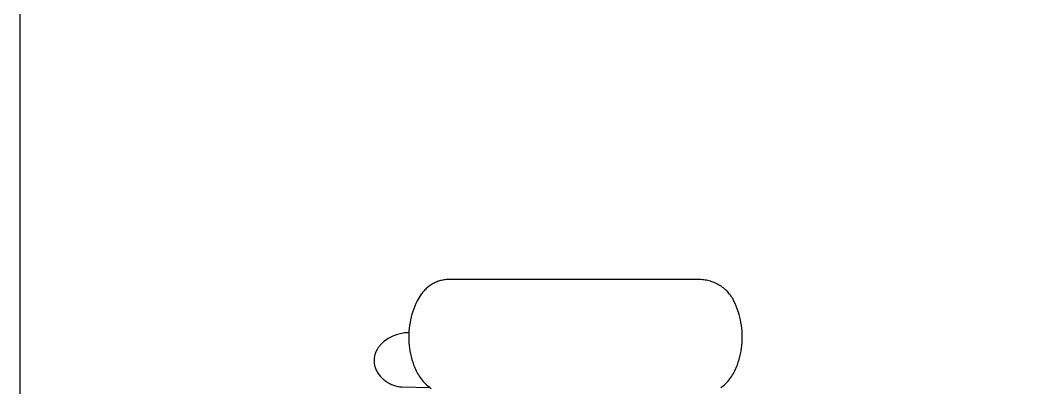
# Model space of a CAD drawing. Header units: inches. Extents: x 4 to 2210, y 3 to 2073.
# Drawn here: x 1142.58 to 1168.3, y 1888.62 to 1898.02 of the extents above; entities that cross this region are included whole.
import ezdxf

# ---------------------------------------------------------------- set-up
doc = ezdxf.new("R2010")
doc.units = ezdxf.units.IN
doc.header["$MEASUREMENT"] = 0
doc.layers.add('Planon_construction', color=253, linetype='Continuous')
doc.layers.add('Planon_workspace', color=210, linetype='Continuous')

# ---------------------------------------------------------------- blocks, each defined once
blk = doc.blocks.new('8 person table')
at = {"layer": 'Planon_construction'}
for p, q in [((-622.52, -725.05, 0), (-622.97, -725.42, 0)), ((-622.05, -724.69, 0), (-622.52, -725.05, 0)), ((-621.57, -724.35, 0), (-622.05, -724.69, 0)), ((-621.09, -724.03, 0), (-621.57, -724.35, 0)), ((-620.59, -723.72, 0), (-621.09, -724.03, 0)), ((-620.08, -723.43, 0), (-620.59, -723.72, 0)), ((-619.56, -723.16, 0), (-620.08, -723.43, 0)), ((-619.03, -722.91, 0), (-619.56, -723.16, 0)), ((-618.5, -722.67, 0), (-619.03, -722.91, 0)), ((-617.95, -722.45, 0), (-618.5, -722.67, 0)), ((-617.4, -722.25, 0), (-617.95, -722.45, 0)), ((-616.84, -722.07, 0), (-617.4, -722.25, 0)), ((-616.28, -721.91, 0), (-616.84, -722.07, 0)), ((-615.71, -721.76, 0), (-616.28, -721.91, 0)), ((-615.14, -721.64, 0), (-615.71, -721.76, 0)), ((-614.56, -721.54, 0), (-615.14, -721.64, 0)), ((-613.98, -721.45, 0), (-614.56, -721.54, 0)), ((-613.4, -721.38, 0), (-613.98, -721.45, 0)), ((-612.82, -721.34, 0), (-613.4, -721.38, 0)), ((-612.23, -721.31, 0), (-612.82, -721.34, 0)), ((-483.77, -721.36, 0), (-612.23, -721.31, 0)), ((-483.07, -721.39, 0), (-483.77, -721.36, 0)), ((-482.37, -721.44, 0), (-483.07, -721.39, 0)), ((-481.67, -721.51, 0), (-482.37, -721.44, 0)), ((-480.97, -721.61, 0), (-481.67, -721.51, 0)), ((-480.28, -721.73, 0), (-480.97, -721.61, 0)), ((-479.6, -721.88, 0), (-480.28, -721.73, 0)), ((-478.92, -722.04, 0), (-479.6, -721.88, 0)), ((-478.24, -722.24, 0), (-478.92, -722.04, 0)), ((-477.58, -722.45, 0), (-478.24, -722.24, 0)), ((-476.92, -722.69, 0), (-477.58, -722.45, 0)), ((-476.27, -722.95, 0), (-476.92, -722.69, 0)), ((-475.63, -723.23, 0), (-476.27, -722.95, 0)), ((-474.99, -723.54, 0), (-475.63, -723.23, 0)), ((-474.37, -723.87, 0), (-474.99, -723.54, 0)), ((-473.77, -724.21, 0), (-474.37, -723.87, 0)), ((-473.17, -724.58, 0), (-473.77, -724.21, 0)), ((-472.59, -724.97, 0), (-473.17, -724.58, 0)), ((-472.02, -725.38, 0), (-472.59, -724.97, 0)), ((-626.1, -728.89, 0), (-628.25, -732.27, 0)), ((-625.76, -728.41, 0), (-626.1, -728.89, 0)), ((-625.41, -727.94, 0), (-625.76, -728.41, 0)), ((-625.04, -727.49, 0), (-625.41, -727.94, 0)), ((-624.65, -727.05, 0), (-625.04, -727.49, 0)), ((-624.25, -726.62, 0), (-624.65, -727.05, 0)), ((-623.84, -726.2, 0), (-624.25, -726.62, 0)), ((-623.41, -725.8, 0), (-623.84, -726.2, 0)), ((-622.97, -725.42, 0), (-623.41, -725.8, 0)), ((-471.46, -725.81, 0), (-472.02, -725.38, 0)), ((-470.92, -726.26, 0), (-471.46, -725.81, 0)), ((-470.4, -726.73, 0), (-470.92, -726.26, 0)), ((-469.89, -727.21, 0), (-470.4, -726.73, 0)), ((-469.4, -727.71, 0), (-469.89, -727.21, 0)), ((-468.93, -728.23, 0), (-469.4, -727.71, 0)), ((-468.47, -728.76, 0), (-468.93, -728.23, 0)), ((-468.04, -729.31, 0), (-468.47, -728.76, 0)), ((-467.62, -729.88, 0), (-468.04, -729.31, 0)), ((-467.23, -730.45, 0), (-467.62, -729.88, 0)), ((-629.43, -734.94, 0), (-629.96, -736.3, 0)), ((-628.86, -733.59, 0), (-629.43, -734.94, 0)), ((-628.25, -732.27, 0), (-628.86, -733.59, 0)), ((-466.85, -731.05, 0), (-467.23, -730.45, 0)), ((-466.19, -732.34, 0), (-466.85, -731.05, 0)), ((-465.58, -733.67, 0), (-466.19, -732.34, 0)), ((-465.01, -735.01, 0), (-465.58, -733.67, 0)), ((-464.49, -736.37, 0), (-465.01, -735.01, 0)), ((-631.24, -740.48, 0), (-631.57, -741.91, 0)), ((-630.86, -739.07, 0), (-631.24, -740.48, 0)), ((-630.43, -737.68, 0), (-630.86, -739.07, 0)), ((-629.96, -736.3, 0), (-630.43, -737.68, 0)), ((-464.02, -737.74, 0), (-464.49, -736.37, 0)), ((-463.59, -739.14, 0), (-464.02, -737.74, 0)), ((-463.22, -740.54, 0), (-463.59, -739.14, 0)), ((-462.89, -741.96, 0), (-463.22, -740.54, 0)), ((-632.08, -744.78, 0), (-632.26, -746.23, 0)), ((-631.85, -743.34, 0), (-632.08, -744.78, 0)), ((-631.57, -741.91, 0), (-631.85, -743.34, 0)), ((-462.61, -743.39, 0), (-462.89, -741.96, 0)), ((-462.38, -744.83, 0), (-462.61, -743.39, 0)), ((-462.21, -746.28, 0), (-462.38, -744.83, 0)), ((-641.71, -750.83, 0), (-642.37, -751.18, 0)), ((-641.04, -750.51, 0), (-641.71, -750.83, 0)), ((-640.37, -750.2, 0), (-641.04, -750.51, 0)), ((-639.68, -749.93, 0), (-640.37, -750.2, 0)), ((-638.98, -749.67, 0), (-639.68, -749.93, 0)), ((-638.28, -749.44, 0), (-638.98, -749.67, 0)), ((-637.57, -749.24, 0), (-638.28, -749.44, 0)), ((-636.85, -749.06, 0), (-637.57, -749.24, 0)), ((-636.12, -748.9, 0), (-636.85, -749.06, 0)), ((-635.39, -748.77, 0), (-636.12, -748.9, 0)), ((-634.66, -748.66, 0), (-635.39, -748.77, 0)), ((-633.92, -748.58, 0), (-634.66, -748.66, 0)), ((-633.18, -748.53, 0), (-633.92, -748.58, 0)), ((-632.44, -748.5, 0), (-633.18, -748.53, 0)), ((-632.47, -749.14, 0), (-632.5, -750.6, 0)), ((-632.5, -750.6, 0), (-632.48, -752.06, 0)), ((-632.39, -747.69, 0), (-632.47, -749.14, 0)), ((-632.26, -746.23, 0), (-632.39, -747.69, 0)), ((-462.08, -747.73, 0), (-462.21, -746.28, 0)), ((-462, -749.18, 0), (-462.08, -747.73, 0)), ((-461.97, -750.64, 0), (-462, -749.18, 0)), ((-462, -752.1, 0), (-461.97, -750.64, 0)), ((-648.05, -756.03, 0), (-648.29, -756.39, 0)), ((-647.79, -755.67, 0), (-648.05, -756.03, 0)), ((-647.52, -755.32, 0), (-647.79, -755.67, 0)), ((-647.24, -754.98, 0), (-647.52, -755.32, 0)), ((-646.95, -754.65, 0), (-647.24, -754.98, 0)), ((-646.64, -754.33, 0), (-646.95, -754.65, 0)), ((-646.33, -754.02, 0), (-646.64, -754.33, 0)), ((-646.01, -753.72, 0), (-646.33, -754.02, 0)), ((-645.44, -753.24, 0), (-646.01, -753.72, 0)), ((-644.85, -752.79, 0), (-645.44, -753.24, 0)), ((-644.25, -752.35, 0), (-644.85, -752.79, 0)), ((-643.64, -751.94, 0), (-644.25, -752.35, 0)), ((-643.01, -751.55, 0), (-643.64, -751.94, 0)), ((-642.37, -751.18, 0), (-643.01, -751.55, 0)), ((-632.48, -752.06, 0), (-632.4, -753.52, 0)), ((-632.4, -753.52, 0), (-632.28, -754.98, 0)), ((-632.28, -754.98, 0), (-632.11, -756.43, 0)), ((-462.37, -756.45, 0), (-462.2, -755, 0)), ((-462.2, -755, 0), (-462.07, -753.55, 0)), ((-462.07, -753.55, 0), (-462, -752.1, 0)), ((-650.11, -760.98, 0), (-650.16, -761.35, 0)), ((-650.04, -760.61, 0), (-650.11, -760.98, 0)), ((-649.96, -760.24, 0), (-650.04, -760.61, 0)), ((-649.86, -759.88, 0), (-649.96, -760.24, 0)), ((-649.76, -759.52, 0), (-649.86, -759.88, 0)), ((-649.64, -759.16, 0), (-649.76, -759.52, 0)), ((-649.49, -758.75, 0), (-649.64, -759.16, 0)), ((-649.32, -758.34, 0), (-649.49, -758.75, 0)), ((-649.14, -757.94, 0), (-649.32, -758.34, 0)), ((-648.95, -757.54, 0), (-649.14, -757.94, 0)), ((-648.74, -757.15, 0), (-648.95, -757.54, 0)), ((-648.52, -756.77, 0), (-648.74, -757.15, 0)), ((-648.29, -756.39, 0), (-648.52, -756.77, 0)), ((-632.11, -756.43, 0), (-631.88, -757.87, 0)), ((-631.88, -757.87, 0), (-631.61, -759.3, 0)), ((-631.61, -759.3, 0), (-631.28, -760.73, 0)), ((-631.28, -760.73, 0), (-630.91, -762.14, 0)), ((-463.57, -762.14, 0), (-463.19, -760.74, 0)), ((-463.19, -760.74, 0), (-462.87, -759.32, 0)), ((-462.87, -759.32, 0), (-462.6, -757.89, 0)), ((-462.6, -757.89, 0), (-462.37, -756.45, 0)), ((-650.26, -762.47, 0), (-650.27, -762.85, 0)), ((-650.27, -762.85, 0), (-650.26, -763.23, 0)), ((-650.24, -762.1, 0), (-650.26, -762.47, 0)), ((-650.26, -763.23, 0), (-650.24, -763.6, 0)), ((-650.21, -761.72, 0), (-650.24, -762.1, 0)), ((-650.24, -763.6, 0), (-650.21, -763.98, 0)), ((-650.16, -761.35, 0), (-650.21, -761.72, 0)), ((-650.21, -763.98, 0), (-650.17, -764.35, 0)), ((-650.17, -764.35, 0), (-650.11, -764.72, 0)), ((-650.11, -764.72, 0), (-650.05, -765.09, 0)), ((-650.05, -765.09, 0), (-649.97, -765.46, 0)), ((-649.97, -765.46, 0), (-649.87, -765.83, 0)), ((-649.87, -765.83, 0), (-649.77, -766.19, 0)), ((-649.77, -766.19, 0), (-649.65, -766.54, 0)), ((-630.91, -762.14, 0), (-630.48, -763.53, 0)), ((-630.48, -763.53, 0), (-630.01, -764.92, 0)), ((-630.01, -764.92, 0), (-629.74, -765.69, 0)), ((-629.74, -765.69, 0), (-629.44, -766.46, 0)), ((-465.03, -766.46, 0), (-464.73, -765.69, 0)), ((-464.73, -765.69, 0), (-464.46, -764.92, 0)), ((-464.46, -764.92, 0), (-463.99, -763.54, 0)), ((-463.99, -763.54, 0), (-463.57, -762.14, 0)), ((-649.65, -766.54, 0), (-649.52, -766.9, 0)), ((-649.48, -767.01, 0), (-649.24, -767.51, 0)), ((-649.24, -767.51, 0), (-648.98, -767.99, 0)), ((-648.98, -767.99, 0), (-648.7, -768.47, 0)), ((-648.7, -768.47, 0), (-648.41, -768.94, 0)), ((-648.41, -768.94, 0), (-648.1, -769.4, 0)), ((-648.1, -769.4, 0), (-647.78, -769.85, 0)), ((-647.78, -769.85, 0), (-647.44, -770.28, 0)), ((-647.44, -770.28, 0), (-647.08, -770.7, 0)), ((-647.08, -770.7, 0), (-646.72, -771.12, 0)), ((-646.72, -771.12, 0), (-646.33, -771.52, 0)), ((-629.44, -766.46, 0), (-629.12, -767.21, 0)), ((-629.12, -767.21, 0), (-628.77, -767.95, 0)), ((-628.77, -767.95, 0), (-628.4, -768.68, 0)), ((-628.4, -768.68, 0), (-628, -769.4, 0)), ((-628, -769.4, 0), (-627.58, -770.1, 0)), ((-627.58, -770.1, 0), (-627.13, -770.79, 0)), ((-627.13, -770.79, 0), (-626.66, -771.47, 0)), ((-626.66, -771.47, 0), (-626.17, -772.12, 0)), ((-468.3, -772.12, 0), (-467.81, -771.47, 0)), ((-467.81, -771.47, 0), (-467.34, -770.79, 0)), ((-467.34, -770.79, 0), (-466.9, -770.1, 0)), ((-466.9, -770.1, 0), (-466.48, -769.4, 0)), ((-466.48, -769.4, 0), (-466.08, -768.68, 0)), ((-466.08, -768.68, 0), (-465.7, -767.95, 0)), ((-465.7, -767.95, 0), (-465.35, -767.21, 0)), ((-465.35, -767.21, 0), (-465.03, -766.46, 0)), ((-646.33, -771.52, 0), (-645.94, -771.9, 0)), ((-645.94, -771.9, 0), (-645.53, -772.27, 0)), ((-645.53, -772.27, 0), (-645.11, -772.63, 0)), ((-645.11, -772.63, 0), (-644.68, -772.97, 0)), ((-644.68, -772.97, 0), (-644.24, -773.3, 0)), ((-644.24, -773.3, 0), (-643.78, -773.62, 0)), ((-643.78, -773.62, 0), (-643.32, -773.91, 0)), ((-643.32, -773.91, 0), (-642.84, -774.2, 0)), ((-642.84, -774.2, 0), (-642.36, -774.46, 0)), ((-642.36, -774.46, 0), (-641.87, -774.71, 0)), ((-641.87, -774.71, 0), (-641.37, -774.94, 0)), ((-641.37, -774.94, 0), (-640.86, -775.16, 0)), ((-640.86, -775.16, 0), (-640.34, -775.35, 0)), ((-640.34, -775.35, 0), (-639.82, -775.53, 0)), ((-639.82, -775.53, 0), (-639.29, -775.7, 0)), ((-639.29, -775.7, 0), (-638.76, -775.84, 0)), ((-638.76, -775.84, 0), (-638.22, -775.96, 0)), ((-638.22, -775.96, 0), (-637.68, -776.07, 0)), ((-637.68, -776.07, 0), (-637.14, -776.16, 0)), ((-637.14, -776.16, 0), (-636.59, -776.23, 0)), ((-636.59, -776.23, 0), (-636.04, -776.28, 0)), ((-621.5, -776.71, 0), (-636.04, -776.28, 0)), ((-626.17, -772.12, 0), (-625.66, -772.76, 0)), ((-625.66, -772.76, 0), (-625.12, -773.39, 0)), ((-625.12, -773.39, 0), (-624.57, -773.99, 0)), ((-624.57, -773.99, 0), (-623.99, -774.58, 0)), ((-623.99, -774.58, 0), (-623.4, -775.14, 0)), ((-623.4, -775.14, 0), (-622.78, -775.69, 0)), ((-622.78, -775.69, 0), (-622.15, -776.21, 0)), ((-622.15, -776.21, 0), (-621.5, -776.71, 0)), ((-472.97, -776.71, 0), (-472.32, -776.21, 0)), ((-472.32, -776.21, 0), (-471.69, -775.69, 0)), ((-471.69, -775.69, 0), (-471.08, -775.14, 0)), ((-471.08, -775.14, 0), (-470.48, -774.58, 0)), ((-470.48, -774.58, 0), (-469.91, -773.99, 0)), ((-469.91, -773.99, 0), (-469.35, -773.39, 0)), ((-469.35, -773.39, 0), (-468.82, -772.76, 0)), ((-468.82, -772.76, 0), (-468.3, -772.12, 0)), ((-621.5, -776.71, 0), (-621.08, -777.02, 0))]:
    blk.add_line(p, q, dxfattribs=at)

msp = doc.modelspace()

# ---------------------------------------------------------------- linework, layer by layer
at = {"layer": 'Planon_workspace'}
msp.add_lwpolyline([(1142.578, 2002.329), (1239.257, 2002.329), (1239.257, 1854.974), (1142.578, 1854.974)], close=True, dxfattribs=at)

# ---------------------------------------------------------------- block references
at = {"layer": 'Planon_construction', "xscale": 0.05, "yscale": 0.05, "zscale": 0.05}
msp.add_blockref('8 person table', (1184.141, 1927.458), dxfattribs=at)

doc.saveas('drawing.dxf')
